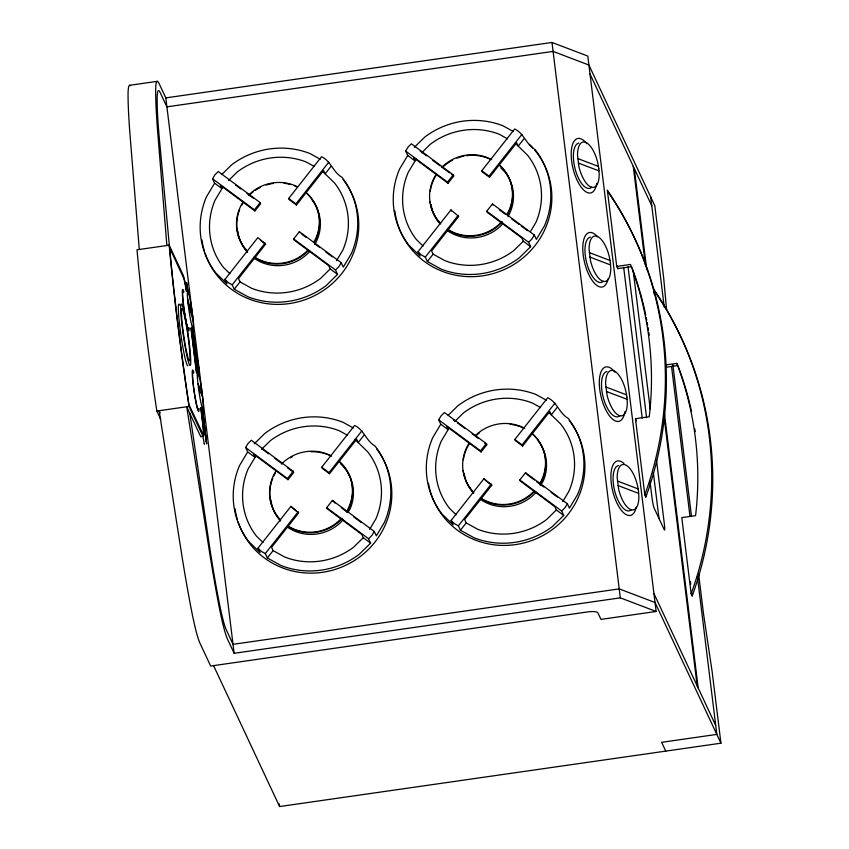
<?xml version="1.0" encoding="UTF-8"?>
<svg xmlns="http://www.w3.org/2000/svg" width="849" height="849" viewBox="0 0 849 849"><rect width="100%" height="100%" fill="white"/><g stroke="black" fill="none" stroke-linecap="round" stroke-linejoin="round"><path stroke-width="1.27" d="M204.429 443.581L204.333 444.25L202.837 435.919M212.558 178.799L214.935 174.809L218.278 171.53L260.144 202.582L260.654 203.686L254.933 210.955L220.411 185.347L221.96 188.637L214.617 183.193L212.558 178.799L254.424 209.852L254.933 210.955M214.617 183.193L206.509 196.777A79.286 76.548 -25.1 0 0 215.879 272.996L226.991 283.821L224.932 279.417L257.841 237.635L265.631 244.13L238.505 278.589L240.044 281.889L251.622 288.289A69.883 67.474 -25.1 0 0 320.593 278.398L330.219 268.942L328.669 265.641L294.147 240.034L293.637 238.94L299.357 231.671L341.224 262.723L343.283 267.127L351.39 253.543A79.286 76.548 -25.1 0 0 342.009 177.324C333.031 172.177 330.823 160.949 321.559 156.704L288.66 198.496L289.169 199.589L296.45 204.991L323.586 170.532L325.135 173.833L330.898 166.5M223.149 186.642L215.094 200.141A69.883 67.474 -25.1 0 0 223.361 267.329L229.941 273.739M336.565 260.632L342.805 250.179A69.883 67.474 -25.1 0 0 334.538 182.991L322.684 171.445M405.652 151.08L408.029 147.089L411.372 143.81L453.239 174.862L453.748 175.966L448.028 183.235L413.505 157.627L415.055 160.917L407.711 155.473L405.652 151.08L447.519 182.132L448.028 183.235M341.224 262.723L338.847 266.713L335.504 269.993L337.562 274.386L326.186 285.551A79.286 76.548 -25.1 0 1 247.95 296.779L234.282 289.222L232.212 284.818L228.201 282.6L224.932 279.417M407.711 155.473L399.592 169.057A79.286 76.548 -25.1 0 0 408.974 245.276L420.085 256.101L418.026 251.707L450.936 209.915L458.725 216.41L431.6 250.869L433.139 254.169L444.717 260.569A69.883 67.474 -25.1 0 0 513.677 250.678L523.313 241.222L521.764 237.932L487.241 212.324L486.732 211.221L492.452 203.951L534.318 235.014L536.377 239.407L544.485 225.823A79.286 76.548 -25.1 0 0 535.103 149.604C526.125 144.457 523.918 133.229 514.653 128.984L481.754 170.776L482.264 171.869L489.544 177.271L516.68 142.812L518.219 146.113L523.992 138.78M416.243 158.922L408.189 172.421A69.883 67.474 -25.1 0 0 416.456 239.609L423.035 246.019M245.616 447.54L248.004 443.549L251.346 440.27L293.213 471.322L293.722 472.426L288.002 479.696L253.48 454.088L255.029 457.378L247.685 451.933L245.616 447.54L287.482 478.592L288.002 479.696M247.685 451.933L239.567 465.517A79.286 76.548 -25.1 0 0 248.948 541.736L260.059 552.561L258 548.157L290.91 506.375L298.699 512.87L271.574 547.329L273.113 550.63L284.691 557.029A69.883 67.474 -25.1 0 0 353.651 547.138L363.276 537.682L361.738 534.392L327.215 508.784L326.695 507.681L332.426 500.411L374.292 531.463L376.351 535.868L384.459 522.284A79.286 76.548 -25.1 0 0 375.078 446.065C366.099 440.918 363.892 429.69 354.627 425.445L321.729 467.237L322.238 468.33L329.518 473.731L356.654 439.273L358.193 442.573L363.966 435.24M256.218 455.382L248.163 468.881A69.883 67.474 -25.1 0 0 256.43 536.069L263.01 542.479M348.228 511.979L350.106 508.827A41.686 40.253 -25.1 0 0 345.172 468.744M530.275 231.862L535.899 222.459A69.883 67.474 -25.1 0 0 527.632 155.271L515.778 143.725M534.318 235.014L531.93 238.993L528.598 242.273L530.657 246.677L519.28 257.831A79.286 76.548 -25.1 0 1 441.045 269.069L427.365 261.503L425.307 257.098L421.295 254.88L418.026 251.707M369.633 529.373L375.874 518.919A69.883 67.474 -25.1 0 0 367.606 451.732L354.935 439.389M438.71 419.82L441.098 415.83L444.43 412.55L486.297 443.603L486.817 444.706L481.096 451.976L446.574 426.368L448.113 429.658L440.769 424.213L438.71 419.82L480.576 450.872L481.096 451.976M374.292 531.463L371.904 535.454L368.562 538.733L370.62 543.137L359.254 554.291A79.286 76.548 -25.1 0 1 281.019 565.519L267.339 557.963L265.281 553.559L261.269 551.341L258 548.157M440.769 424.213L432.661 437.797A79.286 76.548 -25.1 0 0 442.042 514.016L453.154 524.841L451.095 520.448L483.994 478.656L491.794 485.15L464.658 519.609L466.207 522.91L477.785 529.32A69.883 67.474 -25.1 0 0 546.745 519.418L556.371 509.962L554.832 506.673L520.31 481.065L519.79 479.961L525.51 472.691L567.376 503.754L569.435 508.148L577.553 494.564A79.286 76.548 -25.1 0 0 568.172 418.345C559.183 413.198 556.986 401.97 547.722 397.725L514.812 439.517L515.332 440.61L522.613 446.012L549.738 411.553L551.288 414.853L557.061 407.52M449.301 427.673L441.247 441.162A69.883 67.474 -25.1 0 0 449.514 508.349L456.104 514.759M540.686 485.31L543.201 481.107A41.686 40.253 -25.1 0 0 538.266 441.024M562.717 501.653L568.957 491.2A69.883 67.474 -25.1 0 0 560.69 424.012L548.836 412.465M567.376 503.754L564.999 507.734L561.656 511.013L563.715 515.417L552.349 526.571A79.286 76.548 -25.1 0 1 474.113 537.81L460.434 530.243L458.375 525.839L454.353 523.621L451.095 520.448M254.424 209.852L260.144 202.582M232.212 284.818L265.121 243.037M296.45 204.991L295.94 203.887L328.839 162.106M234.282 289.222L240.044 281.889M447.519 182.132L453.239 174.862M425.307 257.098L458.216 215.317M489.544 177.271L489.035 176.178L521.933 134.386M427.365 261.503L433.139 254.169M287.482 478.592L293.213 471.322M265.281 553.559L298.19 511.777M329.518 473.731L329.009 472.638L361.907 430.846M267.339 557.963L273.113 550.63M480.576 450.872L486.297 443.603M458.375 525.839L491.274 484.057M522.613 446.012L522.093 444.918L555.002 403.126M460.434 530.243L466.207 522.91M222.088 174.204L231.713 164.77A79.286 76.548 -25.1 0 1 309.949 153.531L320.2 159.209M228.561 180.519L237.306 171.923A69.883 67.474 -25.1 0 1 306.266 162.021L314.374 166.51M414.301 147.344L424.797 137.05A79.286 76.548 -25.1 0 1 503.033 125.811L513.295 131.489M421.645 152.799L430.401 144.203A69.883 67.474 -25.1 0 1 499.361 134.301L507.469 138.79M254.275 443.804L264.771 433.51A79.286 76.548 -25.1 0 1 343.007 422.271L353.269 427.949M261.619 449.259L270.375 440.663A69.883 67.474 -25.1 0 1 339.335 430.761L347.443 435.25M448.24 415.235L457.866 405.79A79.286 76.548 -25.1 0 1 536.101 394.552L546.363 400.229M454.714 421.539L463.469 412.943A69.883 67.474 -25.1 0 1 532.429 403.042L540.537 407.531M129.568 85.314L157.15 81.355M166.882 245.51L157.405 128.411A168.887 13.234 81.8 0 1 155.654 92.509A79.382 6.219 81.8 0 1 159.071 83.531L165.799 97.89L551.977 42.45L587.805 56.076L656.139 611.471L600.965 619.388L597.876 612.798A9.318 2.314 -7 0 0 587.657 611.917L210.669 666.041L199.823 642.895A79.382 6.219 81.8 0 1 190.972 607.704A168.887 13.234 81.8 0 1 181.994 556.382L159.134 410.714L160.164 412.911M186.525 291.175A18.636 1.465 81.8 0 0 183.076 274.853L169.174 245.181L136.997 249.797A258.563 20.259 81.8 0 0 156.832 411.043L160.726 419.353M645.856 497.047A355.243 342.975 -25.1 0 0 608.383 192.479L607.353 190.282L616.724 266.427L630.457 264.453L630.871 265.408A341.256 329.465 -25.1 0 1 649.358 415.692L649.198 416.732L635.455 418.706L644.826 494.85L645.856 497.047L645.537 494.426M616.724 266.427L617.754 268.624L631.497 266.65L631.9 267.605M156.832 411.043L189.019 406.416L202.922 436.099A18.636 1.465 81.8 0 0 202.773 422.579L201.001 408.21M665.552 364.974L676.802 363.361L677.831 365.558L666.582 367.182M201.351 436.227A18.636 1.465 81.8 0 1 200.619 436.428L186.716 406.756L209.576 552.423A168.887 13.234 81.8 0 0 218.554 603.745A79.382 6.219 81.8 0 0 227.405 638.936L234.133 653.284L620.311 597.845L656.139 611.471M213.481 665.446L279.586 806.55L720.939 743.193L712.12 671.527L703.45 613.381L698.589 573.935M577.723 158.54L598.418 166.404M578.275 163.019L598.959 170.882M589.302 252.599L609.985 260.463M589.853 257.077L610.537 264.941M605.836 386.974L626.52 394.838M606.377 391.453L627.071 399.317M617.403 481.033L638.087 488.897M617.955 485.511L638.639 493.375M481.754 170.776L489.035 176.178M420.276 151.133L426.548 155.792M432.831 160.45L440.153 165.873M442.244 167.433L449.567 172.856M451.657 174.416L453.748 175.966M499.244 209.714L505.516 214.362M511.798 219.021L519.121 224.454M521.212 226.004L527.484 230.663M486.732 211.221L528.598 242.273M523.313 241.222L530.657 246.677M288.66 198.496L295.94 203.887M235.555 185.061L240.787 188.945M247.059 193.593L253.331 198.252M301.968 234.324L306.149 237.423M314.523 243.631L319.744 247.515M326.027 252.174L332.299 256.822M293.637 238.94L335.504 269.993M330.219 268.942L337.562 274.386M260.431 240.278L265.631 244.13M514.812 439.517L522.093 444.918M453.345 419.873L455.435 421.422M457.526 422.982L464.849 428.405M472.171 433.839L478.443 438.498M484.726 443.157L486.817 444.706M527.07 474.57L534.403 480.003M536.494 481.553L543.816 486.986M551.139 492.42L557.411 497.068M519.79 479.961L561.656 511.013M556.371 509.962L563.715 515.417M485.554 480.523L491.794 485.15M321.729 467.237L329.009 472.638M262.341 449.142L268.613 453.801M274.896 458.46L282.218 463.894M287.45 467.767L292.682 471.651M335.026 503.064L332.426 500.411M341.309 507.723L347.581 512.371M353.863 517.03L361.186 522.464M326.695 507.681L368.562 538.733M363.276 537.682L370.62 543.137M296.619 511.331L290.91 506.375M500.91 168.102L505.197 172.283M198.273 375.194L198.772 375.778A11.631 0.913 81.8 0 0 198.401 367.012A11.631 0.913 81.8 0 0 196.119 354.182L192.426 327.725M590.013 73.99L651.788 205.872M653.688 289.191L654.717 291.387A355.243 342.975 -25.1 0 1 692.19 595.966L691.16 593.769A355.243 342.975 -25.1 0 0 653.688 289.191L654.335 294.444M635.455 418.706L636.485 420.902M492.452 203.951L492.961 205.055M653.932 593.557L715.718 725.439M720.939 743.193L655.035 602.514L619.218 588.888L233.029 644.327L225.792 628.748A70.064 5.487 81.8 0 1 219.222 602.673L218.48 598.853A115.782 9.074 81.8 0 1 210 549.505L189.805 413.346M450.936 209.915L451.445 211.008M665.765 751.11L661.647 742.323L716.811 734.396L697.422 576.811M525.51 472.691L526.03 473.795M483.994 478.656L484.514 479.749M299.357 231.671L299.867 232.775M197.934 383.621L201.988 392.259M198.486 388.099L202.54 396.738M676.802 363.361L677.205 364.327A341.256 329.465 -25.1 0 1 695.692 514.611L695.533 515.651L681.789 517.625L691.16 593.769M187.608 298.806L192.638 316.263M188 302.849L193.031 320.306M672.864 364.858L691.468 516.075M650.684 196.915L664.247 307.158M671.527 366.354L689.982 516.298M690.417 581.523L690.736 584.154M691.871 593.345L692.19 595.966M634.288 168.505L646.747 269.791M664.385 413.166L698.207 688.072M633.258 166.308L645.389 264.962M664.003 416.233L697.178 685.875M633.28 271.393L650.217 409.048M656.5 460.169L664.247 523.101A9.318 0.732 81.8 0 1 664.321 529.861L654.017 507.872A9.318 0.732 81.8 0 1 651.883 496.718L649.952 480.99M628.037 266.819L646.577 417.57M653.359 472.628L659.004 518.516M623.665 267.308L642.215 418.069M617.425 265.992L617.754 268.624M551.977 42.45L620.311 597.845M279.257 803.918L279.586 806.55M165.799 97.89L234.133 653.284M188.552 294.656L186.568 282.409L187.364 291.175M192.564 327.311L195.461 350.828A13.977 1.093 81.8 0 1 198.433 365.781A13.977 1.093 81.8 0 1 199.112 378.102M202.465 407.753L206.636 443.921L201.744 408.019M188.298 294.168L186.907 284.733L187.64 291.865M202.242 407.456L206.296 441.597L201.988 408.475M191.991 327.236L197.637 373.104M191.885 327.937L197.382 372.573M191.195 328.521L196.66 372.934M190.951 328.043L196.406 372.35M200.735 407.541L202.953 425.943A16.29 1.274 81.8 0 1 203.038 434.295L188.934 404.591L187.109 392.28A256.239 20.068 81.8 0 1 170.638 258.372L169.641 247.823L183.883 278.642A16.29 1.274 81.8 0 1 186.366 291.377M666.614 309.843L663.621 277.379L654.802 205.713L588.909 65.033L553.081 51.407L166.903 106.847L159.697 91.596A70.064 5.487 81.8 0 0 157.161 98.24L157.161 100.469A115.782 9.074 81.8 0 0 159.103 135.84L169.482 246.879M139.289 249.468L129.823 132.37A168.887 13.234 81.8 0 1 128.061 96.468A79.382 6.219 81.8 0 1 130.438 85.749M624.885 411.754A27.996 11.546 76.3 0 1 609.168 415.437A27.996 11.546 76.3 0 1 599.627 377.465A27.996 11.546 76.3 0 1 614.931 372.138M636.209 507.14A27.996 11.546 76.3 0 1 621.022 509.867A27.996 11.546 76.3 0 1 610.962 473.986A27.996 11.546 76.3 0 1 623.962 463.448M596.783 183.32A27.996 11.546 76.3 0 1 581.066 187.003A27.996 11.546 76.3 0 1 571.515 149.031A27.996 11.546 76.3 0 1 586.829 143.704M608.107 278.705A27.996 11.546 76.3 0 1 592.369 280.69A27.996 11.546 76.3 0 1 583.03 243.578A27.996 11.546 76.3 0 1 597.558 236.744M607.353 190.282A355.243 342.975 -25.1 0 1 644.826 494.85M678.234 366.524A341.256 329.465 -25.1 0 1 691.542 411.553M694.832 429.042A341.256 329.465 -25.1 0 1 695.225 431.557M632.346 268.793A341.256 329.465 -25.1 0 1 639.913 291.695M640.263 292.916A341.256 329.465 -25.1 0 1 645.739 315.117M646.238 317.611A341.256 329.465 -25.1 0 1 646.736 320.105M647.203 322.599A341.256 329.465 -25.1 0 1 647.649 325.103M648.084 327.618A341.256 329.465 -25.1 0 1 648.498 330.123M648.88 332.638A341.256 329.465 -25.1 0 1 649.252 335.164M603.416 281.168A23.294 9.604 76.3 0 1 587.168 264.665A23.294 9.604 76.3 0 1 590.416 237.115M534.573 149.87A79.286 76.548 -25.1 0 1 503.563 269.844A79.286 76.548 -25.1 0 1 394.838 210.87M529.426 144.33A79.286 76.548 -25.1 0 1 532.928 147.97M189.115 327.969A20.96 1.645 81.8 0 1 184.127 310.66A20.96 1.645 81.8 0 1 183.925 292.024M498.936 164.918A41.686 40.253 -25.1 0 1 507.214 214.988M502.311 221.801A41.686 40.253 -25.1 0 1 447.593 229.655M440.695 223.934A41.686 40.253 -25.1 0 1 430.125 201.701M430.252 191.121A41.686 40.253 -25.1 0 1 433.17 180.869M433.659 179.786A41.686 40.253 -25.1 0 1 436.588 174.544M442.753 167.168A41.686 40.253 -25.1 0 1 452.57 160.143M456.974 158.158A41.686 40.253 -25.1 0 1 463.968 156.12M466.334 155.707A41.686 40.253 -25.1 0 1 487.57 158.126M488.663 158.572A41.686 40.253 -25.1 0 1 490.818 159.57M498.681 164.366A41.686 40.253 -25.1 0 1 506.959 214.436M501.239 222.141A41.686 40.253 -25.1 0 1 447.338 229.103M440.44 223.383A41.686 40.253 -25.1 0 1 436.333 173.992M441.629 167.465A41.686 40.253 -25.1 0 1 491.613 159.57M199.027 408.592A20.96 1.645 81.8 0 1 194.039 391.283A20.96 1.645 81.8 0 1 193.848 372.647M198.57 408.539A18.614 1.454 81.8 0 1 194.219 391.23A18.614 1.454 81.8 0 1 193.434 372.944M505.993 173.334A41.686 40.253 -25.1 0 1 507.989 216.633M503.086 223.446A41.686 40.253 -25.1 0 1 447.391 230.641M438.88 222.597A41.686 40.253 -25.1 0 1 431.08 204.641M305.842 192.638A41.686 40.253 -25.1 0 1 314.119 242.708M308.399 250.413A41.686 40.253 -25.1 0 1 254.498 257.374M247.6 251.654A41.686 40.253 -25.1 0 1 237.168 218.84M237.349 217.684A41.686 40.253 -25.1 0 1 239.63 209.682M241.647 205.362A41.686 40.253 -25.1 0 1 242.846 203.282M249.659 194.888A41.686 40.253 -25.1 0 1 253.342 191.757M255.294 190.346A41.686 40.253 -25.1 0 1 260.569 187.321M266.172 185.071A41.686 40.253 -25.1 0 1 273.24 183.426M284.065 183.267A41.686 40.253 -25.1 0 1 289.944 184.371M294.476 185.846A41.686 40.253 -25.1 0 1 296.651 186.769M305.587 192.086A41.686 40.253 -25.1 0 1 313.865 242.156M308.145 249.861A41.686 40.253 -25.1 0 1 254.244 256.822M247.346 251.102A41.686 40.253 -25.1 0 1 243.238 201.712M248.534 195.185A41.686 40.253 -25.1 0 1 297.468 186.738M343.038 179.521A79.286 76.548 -25.1 0 1 316.327 294.73A79.286 76.548 -25.1 0 1 205.087 253.257M204.322 250.869A79.286 76.548 -25.1 0 1 201.903 239.821M591.849 187.109A23.294 9.604 76.3 0 1 575.59 170.607A23.294 9.604 76.3 0 1 578.848 143.057M189.019 406.416A258.563 20.259 81.8 0 1 169.174 245.181M187.831 365.739A31.095 2.441 81.8 0 1 180.455 331.588A31.095 2.441 81.8 0 1 179.712 305.056M619.95 415.532A23.294 9.604 76.3 0 1 603.692 399.03A23.294 9.604 76.3 0 1 606.95 371.48M536.144 492.187A41.686 40.253 -25.1 0 1 480.449 499.382M473.636 493.354A41.686 40.253 -25.1 0 1 464.148 473.381M532.005 433.659A41.686 40.253 -25.1 0 1 539.656 484.758M534.562 491.433A41.686 40.253 -25.1 0 1 480.661 498.395M473.763 492.675A41.686 40.253 -25.1 0 1 465.868 480.608M465.39 479.398A41.686 40.253 -25.1 0 1 463.193 470.442M463.321 459.861A41.686 40.253 -25.1 0 1 466.239 449.609M466.727 448.527A41.686 40.253 -25.1 0 1 469.656 443.284M475.811 435.908A41.686 40.253 -25.1 0 1 479.494 432.778M510.217 424.288A41.686 40.253 -25.1 0 1 519.524 426.453M520.628 426.867A41.686 40.253 -25.1 0 1 523.886 428.31M531.75 433.107A41.686 40.253 -25.1 0 1 540.017 483.177M534.308 490.881A41.686 40.253 -25.1 0 1 480.396 497.843M473.509 492.123A41.686 40.253 -25.1 0 1 469.401 442.732M475.557 435.357A41.686 40.253 -25.1 0 1 524.682 428.31M569.201 420.542A79.286 76.548 -25.1 0 1 537.215 538.33A79.286 76.548 -25.1 0 1 428.448 483.314M317.409 209.077A41.686 40.253 -25.1 0 1 314.894 244.353M309.991 251.166A41.686 40.253 -25.1 0 1 254.297 258.361M247.473 252.323A41.686 40.253 -25.1 0 1 237.805 231.066M312.114 200.003A41.686 40.253 -25.1 0 1 316.889 207.878M188.658 327.916A18.614 1.454 81.8 0 1 184.307 310.607A18.614 1.454 81.8 0 1 183.522 292.321M631.529 509.591A23.294 9.604 76.3 0 1 615.27 493.089A23.294 9.604 76.3 0 1 618.528 465.539M338.91 461.378A41.686 40.253 -25.1 0 1 347.188 511.448M342.285 518.251A41.686 40.253 -25.1 0 1 287.567 526.115M280.669 520.395A41.686 40.253 -25.1 0 1 272.699 478.422M273.633 476.247A41.686 40.253 -25.1 0 1 275.299 473.052M290.422 457.791A41.686 40.253 -25.1 0 1 292.544 456.603M311.116 451.753A41.686 40.253 -25.1 0 1 317.123 452.008M318.311 452.156A41.686 40.253 -25.1 0 1 327.544 454.586M328.637 455.032A41.686 40.253 -25.1 0 1 330.792 456.03M338.655 460.827A41.686 40.253 -25.1 0 1 346.307 511.926M341.213 518.601A41.686 40.253 -25.1 0 1 288.31 526.2M280.414 519.843A41.686 40.253 -25.1 0 1 276.307 470.452M281.603 463.925A41.686 40.253 -25.1 0 1 331.588 456.03M376.871 449.248A79.286 76.548 -25.1 0 1 348.822 563.768A79.286 76.548 -25.1 0 1 238.145 522.008M237.38 519.609A79.286 76.548 -25.1 0 1 234.971 508.562M343.06 519.906A41.686 40.253 -25.1 0 1 287.365 527.102M280.541 521.063A41.686 40.253 -25.1 0 1 270.873 499.806M340.682 463.904A41.686 40.253 -25.1 0 1 344.354 467.725M598.821 168.696L597.76 162.764A23.294 9.604 76.3 0 0 585.587 142.314A23.294 9.604 76.3 0 0 577.511 155.07L578.933 166.659A23.294 9.604 76.3 0 0 591.095 187.109A23.294 9.604 76.3 0 0 599.182 174.363L598.821 168.696M610.399 262.755L609.327 256.822A23.294 9.604 76.3 0 0 597.165 236.372A23.294 9.604 76.3 0 0 589.079 249.128L590.501 260.717A23.294 9.604 76.3 0 0 602.673 281.168A23.294 9.604 76.3 0 0 610.76 268.422L610.399 262.755M626.933 397.13L625.862 391.198A23.294 9.604 76.3 0 0 613.689 370.748A23.294 9.604 76.3 0 0 605.613 383.493L607.035 395.093A23.294 9.604 76.3 0 0 619.208 415.543A23.294 9.604 76.3 0 0 627.284 402.787L626.933 397.13M638.501 491.189L637.429 485.257A23.294 9.604 76.3 0 0 625.267 464.806A23.294 9.604 76.3 0 0 617.181 477.552L618.613 489.151A23.294 9.604 76.3 0 0 630.775 509.602A23.294 9.604 76.3 0 0 638.862 496.845L638.501 491.189M202.295 394.573L201.659 389.787A18.614 1.454 81.8 0 0 198.04 372.287A18.614 1.454 81.8 0 0 197.679 381.307L198.825 390.572A18.614 1.454 81.8 0 0 202.444 408.072A18.614 1.454 81.8 0 0 202.794 399.051L202.295 394.573M192.872 318.428L192.373 313.95A18.614 1.454 81.8 0 0 188.722 293.404A18.614 1.454 81.8 0 0 187.438 296.81L188.266 305.162A18.614 1.454 81.8 0 0 191.916 325.708A18.614 1.454 81.8 0 0 193.201 322.312L192.872 318.428M180.869 313.323A31.095 2.441 81.8 0 0 189.359 364.529A31.095 2.441 81.8 0 0 186.822 326.037A31.095 2.441 81.8 0 0 180.869 313.323M181.601 316.539A26.404 2.069 81.8 0 0 188.807 360.008A26.404 2.069 81.8 0 0 186.653 327.332A26.404 2.069 81.8 0 0 181.601 316.539"/></g></svg>
